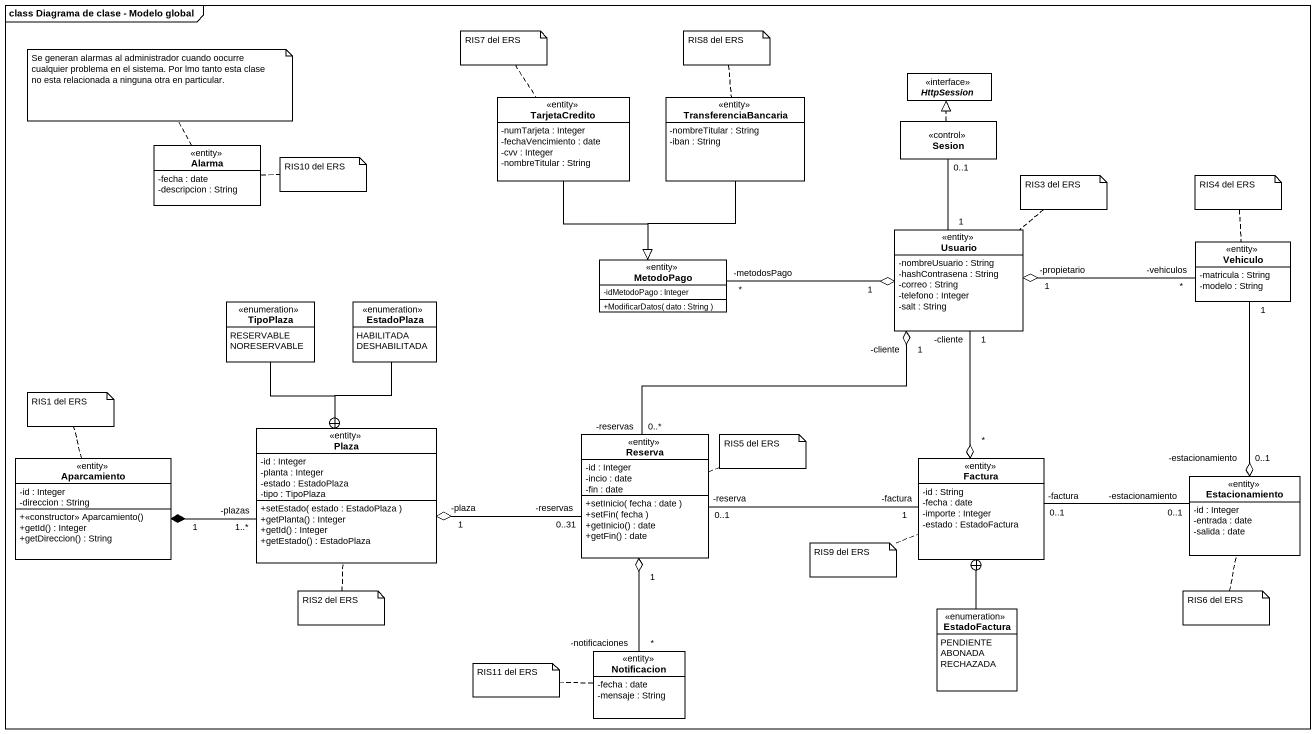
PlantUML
@startuml
mainframe class Diagrama de clase - Modelo global
hide circle
hide empty members
skinparam classAttributeIconSize 0
class TarjetaCredito <<entity>> {
  -numTarjeta : Integer
  -fechaVencimiento : date
  -cvv : Integer
  -nombreTitular : String
}
class TransferenciaBancaria <<entity>> {
  -nombreTitular : String
  -iban : String
}
interface HttpSession
class Sesion <<control>>
class Alarma <<entity>> {
  -fecha : date
  -descripcion : String
}
class Usuario <<entity>> {
  -nombreUsuario : String
  -hashContrasena : String
  -correo : String
  -telefono : Integer
  -salt : String
}
class Vehiculo <<entity>> {
  -matricula : String
  -modelo : String
}
class MetodoPago <<entity>> {
  -idMetodoPago : Integer
  +ModificarDatos( dato : String )
}
enum TipoPlaza {
  RESERVABLE
  NORESERVABLE
}
enum EstadoPlaza {
  HABILITADA
  DESHABILITADA
}
class Plaza <<entity>> {
  -id : Integer
  -planta : Integer
  -estado : EstadoPlaza
  -tipo : TipoPlaza
  +setEstado( estado : EstadoPlaza )
  +getPlanta() : Integer
  +getId() : Integer
  +getEstado() : EstadoPlaza
}
class Reserva <<entity>> {
  -id : Integer
  -incio : date
  -fin : date
  +setInicio( fecha : date )
  +setFin( fecha )
  +getInicio() : date
  +getFin() : date
}
class Aparcamiento <<entity>> {
  -id : Integer
  -direccion : String
  +<<constructor>> Aparcamiento()
  +getId() : Integer
  +getDireccion() : String
}
class Factura <<entity>> {
  -id : String
  -fecha : date
  -importe : Integer
  -estado : EstadoFactura
}
class Estacionamiento <<entity>> {
  -id : Integer
  -entrada : date
  -salida : date
}
enum EstadoFactura {
  PENDIENTE
  ABONADA
  RECHAZADA
}
class Notificacion <<entity>> {
  -fecha : date
  -mensaje : String
}
TarjetaCredito --|> MetodoPago
TransferenciaBancaria --|> MetodoPago
Sesion .up.|> HttpSession
Sesion "0..1" -- "1" Usuario
Usuario "-propietario\n1" o-right- "-vehiculos\n*" Vehiculo
Usuario "1" o-left- "-metodosPago\n*" MetodoPago
Usuario "1\n-cliente" o-- "-reservas\n0..*" Reserva
TipoPlaza --+ Plaza
EstadoPlaza --+ Plaza
Plaza "-plaza\n1" o-right- "-reservas\n0..31" Reserva
Reserva "-reserva\n0..1" -right- "-factura\n1" Factura
Reserva "1" o-- "-notificaciones\n*" Notificacion
Aparcamiento "1" *-right- "-plazas\n1..*" Plaza
Factura "*" o-up- "1\n-cliente" Usuario
Estacionamiento "0..1\n-estacionamiento" o-up- "1" Vehiculo
Estacionamiento "-estacionamiento\n0..1" -left- "-factura\n0..1" Factura
EstadoFactura -up-+ Factura
note top of Alarma : Se generan alarmas al administrador cuando oocurre cualquier problema en el sistema. Por lmo tanto esta clase no esta relacionada a ninguna otra en particular.
note top of TarjetaCredito : RIS7 del ERS
note top of TransferenciaBancaria : RIS8 del ERS
note right of Alarma : RIS10 del ERS
note top of Usuario : RIS3 del ERS
note top of Vehiculo : RIS4 del ERS
note top of Aparcamiento : RIS1 del ERS
note right of Reserva : RIS5 del ERS
note left of Factura : RIS9 del ERS
note bottom of Plaza : RIS2 del ERS
note bottom of Estacionamiento : RIS6 del ERS
note left of Notificacion : RIS11 del ERS
@enduml
